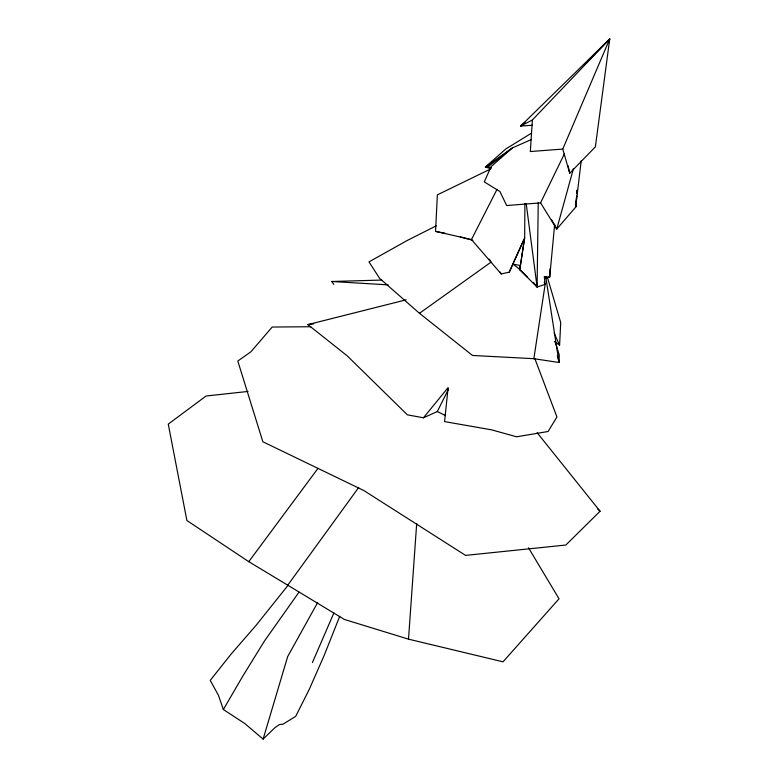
<?xml version="1.0" encoding="UTF-8"?>
<svg xmlns="http://www.w3.org/2000/svg" width="778" height="778" viewBox="0 0 778 778"><rect width="100%" height="100%" fill="white"/><g stroke="black" fill="none" stroke-linecap="round" stroke-linejoin="round"><path stroke-width="1.17" d="M554.675 224.297L549.715 277.094L544.289 276.589L545.154 284.291L537.102 287.072L519.772 269.791L524.673 237.883L524.897 203.525M533.377 282.375L537.102 287.072L538.23 202.718M549.988 268.789L549.715 277.094L545.553 278.096M519.772 269.791L524.284 239.527M554.675 341.707L559.606 345.14L560.705 322.578L547.488 277.61M524.002 239.429L509.23 272.174L501.217 273.953L471.468 239.546L435.544 231.397L437.362 194.86L490.218 169.157M562.766 149.084L569.739 173.231L595.365 146.867L609.738 38.9L532.385 119.977L530.333 151.525L562.766 149.084L609.738 38.9L520.628 126.065L532.356 125.248M528.457 547.741L559.032 598.788L503.035 661.825L408.508 639.156L416.687 523.565M576.595 196.192L575.701 207.094L556.766 229.082L540.574 202.863L564.4 153.85M576.897 192.565L577.101 190.143M576.683 196.231L575.701 207.094L581.205 160.783M576.906 193.819L577.227 190.192M436.264 225.815L407.371 240.412L368.976 261.875L379.586 278.31L419.488 313.301L472.489 355.458L533.854 358.697L545.154 284.291L544.24 282.161M519.344 269.023L519.986 265.454L512.994 264.131L519.344 269.023L527.708 277.425M573.474 168.486L556.766 229.082L551.583 219.678M288.327 584.959L256.234 625.162L231.095 654.104L210.225 680.39L218.453 695.318L223.364 709.526L244.788 723.54L263.12 739.1L287.675 656.593L317.638 602.58M608.62 42.343L609.738 38.9L584.385 64.603M339.733 616.302L324.134 655.514L309.391 689.094L295.679 716.373L282.92 724.23L279.467 724.561L275.052 727.566L263.12 739.1M312.416 662.555L333.85 613.035M509.23 272.174L524.673 237.883M406.184 299.812L307.874 324.611L347.153 355.789L407.4 414.849L423.465 417.786L437.304 411.543L448.478 389.185M471.468 239.546L497.016 189.336M223.364 709.526L242.58 676.481L264.403 641.101L298.995 592.155M248.036 391.441L206.073 396.012L168.262 424.117L186.895 520.511L248.775 561.677L287.753 585.182L358.716 487.436M248.775 561.677L318.037 468.307M423.465 417.786L448.118 387.57L444.569 421.598L491.482 429.816L516.602 436.798L548.111 431.498L556.931 416.969L534.885 358.726M537.131 432.694L600.071 511.234L565.849 545.028L465.575 555.395L363.958 490.597L262.857 441.748L237.805 361.041L250.856 351.841L272.203 327.042L310.84 326.741M525.111 122.263L520.628 126.065L532.385 119.977M531.423 133.194L505.846 148.948L485.355 167.056L487.835 166.871L512.439 147.888L531.316 139.554M419.488 313.301L491.103 262.098L489.284 259.113M307.874 324.611L313.729 323.872M540.574 202.863L506.663 205.538L499.962 191.573L484.276 181.877L491.103 166.58L512.439 147.888L485.355 167.056L491.044 168.729M333.84 284.417L331.691 281.49L381.813 280.061M331.691 281.49L388.173 284.865M533.854 358.697L559.032 362.49L559.256 355.05L555.064 341.474M472.829 240.334L460.362 236.93M435.544 231.397L445.055 233.283M487.835 166.871L491.356 167.727M408.508 639.156L344.343 619.444L287.753 585.182M437.304 411.543L445.609 415.627M597.475 508.773L600.071 511.234M500.254 272.096L501.217 273.953M554.121 333.149L559.606 345.14M557.34 355.585L559.032 362.49L545.757 276.793M568.115 165.714L569.739 173.231M526.2 203.593L537.102 287.072"/></g></svg>
